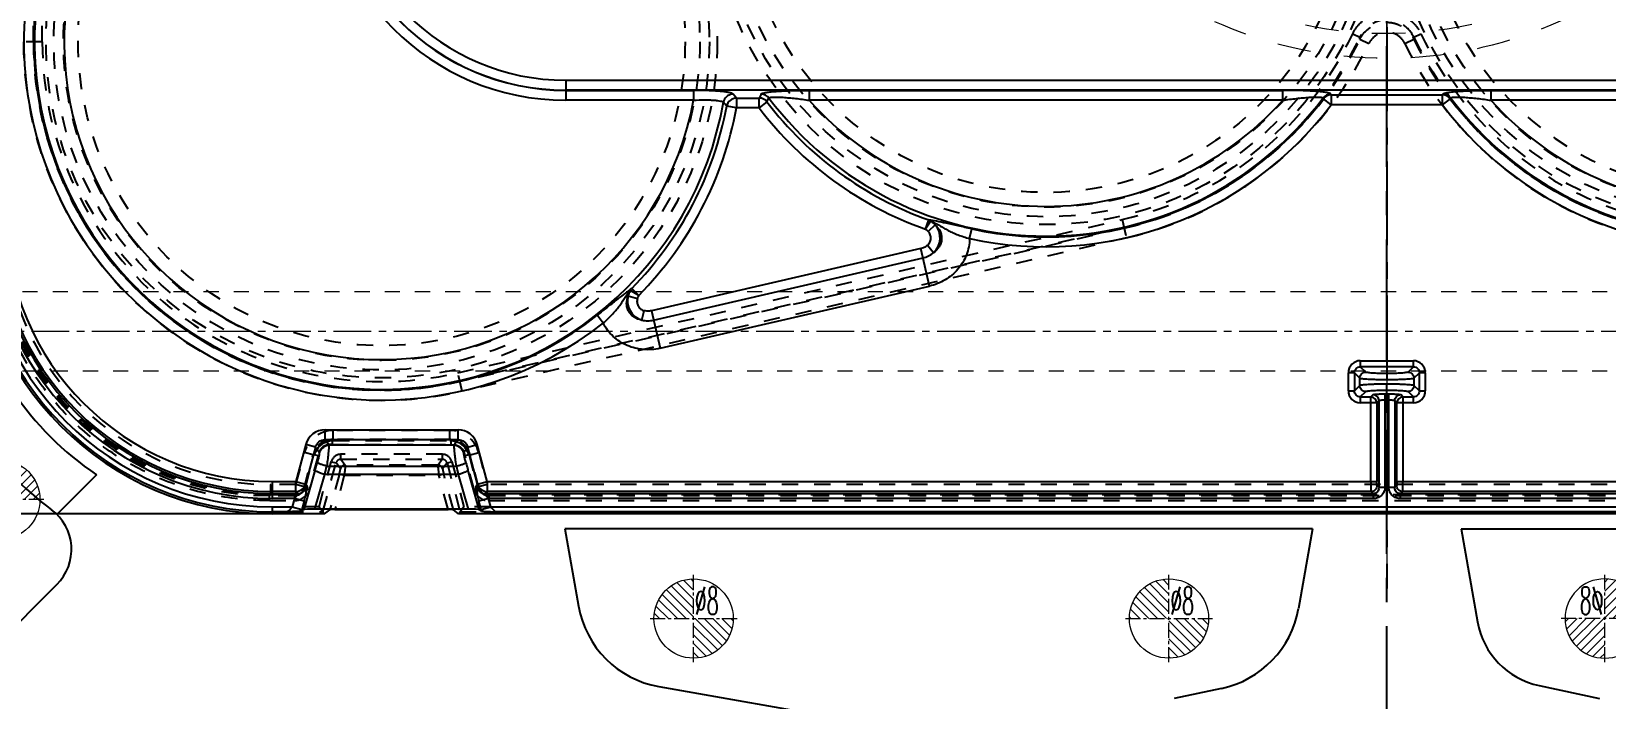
# Model space of a CAD drawing. Header units: millimetres. Extents: x -685 to 1888, y -6001 to 855.
# Drawn here: x 69 to 227.9, y -1330.8 to -1263.5 of the extents above; entities that cross this region are included whole.
import ezdxf
from ezdxf.enums import TextEntityAlignment as Align

# ---------------------------------------------------------------- set-up
doc = ezdxf.new("R2010")
doc.units = ezdxf.units.MM
doc.header["$LTSCALE"] = 16.335
doc.header["$PDMODE"] = 3
doc.header["$PDSIZE"] = 0.3125
doc.linetypes.add('CENTER', pattern=[0.6, 0.375, -0.075, 0.075, -0.075])
doc.linetypes.add('HIDDEN', pattern=[0.2, 0.1, -0.1])
doc.layers.get('0').update_dxf_attribs({"linetype": 'CONTINUOUS'})
doc.layers.get('Defpoints').update_dxf_attribs({"linetype": 'CONTINUOUS'})
for name, color, linetype, lineweight in [('cool', 153, 'HIDDEN', 9), ('epin', 13, 'CONTINUOUS', 9), ('moldbase', 7, 'CONTINUOUS', 20), ('sp', 193, 'CONTINUOUS', 9)]:
    doc.layers.add(name, color=color, linetype=linetype, lineweight=lineweight)
doc.layers.add('DEFAULT_2', color=8, linetype='HIDDEN')
doc.styles.get("Standard").update_dxf_attribs({"font": 'txt', "width": 0.8})
doc.styles.add('TXT', font='txt.shx', dxfattribs={"bigfont": 'gbcbig.shx'})
doc.styles.add('TXT05', font='txt.shx', dxfattribs={"width": 0.5, "bigfont": 'gbcbig.shx'})
doc.dimstyles.get("Standard").update_dxf_attribs({"dimtxt": 0.15625, "dimasz": 0.1875, "dimexe": 0.125, "dimexo": 0.0625, "dimtad": 0, "dimtih": 1, "dimtoh": 1, "dimdsep": 46, "dimtxsty": 'Standard', "dimcen": 0.09, "dimadec": 0, "dimazin": 0, "dimtp": 0.01, "dimtm": 0.01, "dimtfac": 1, "dimtofl": 0, "dimtmove": 0, "dimatfit": 3, "dimfxl": 0, "dimtolj": 1, "dimarcsym": 0})

# ---------------------------------------------------------------- blocks, each defined once
blk = doc.blocks.new('*D142')
at = {"color": 4, "lineweight": -2}
for p, q in [((98.28, -1135.27), (40.35, -1135.27)), ((40.35, -1140.27), (40.35, -1196.23)), ((40.35, -1307.15), (40.35, -1214.9)), ((98.28, -1312.15), (40.35, -1312.15))]:
    blk.add_line(p, q, dxfattribs=at)
at = {"color": 4}
for points in [[(39.51, -1140.27), (41.18, -1140.27), (40.35, -1135.27)], [(39.51, -1307.15), (41.18, -1307.15), (40.35, -1312.15)]]:
    blk.add_solid(points, dxfattribs=at)
at = {"layer": 'Defpoints', "color": 0}
for p in [(98.28, -1135.27), (40.35, -1312.15), (98.28, -1312.15)]:
    blk.add_point(p, dxfattribs=at)
at = {"color": 6, "insert": (40.35, -1205.57), "char_height": 5, "attachment_point": 5, "rotation": 90}
blk.add_mtext('\\A1;176.88', dxfattribs=at)
blk = doc.blocks.new('sp_80_th', base_point=(180.03, -1065.14))
at = {"layer": 'sp', "color": 1, "linetype": 'CENTER', "ltscale": 2.643404}
for p, q in [((180.03, -1111.89), (180.03, -1018.39)), ((133.28, -1065.14), (226.78, -1065.14))]:
    blk.add_line(p, q, dxfattribs=at)
at = {"layer": 'sp', "linetype": 'HIDDEN', "ltscale": 2.073258}
for radius in [42.5, 40]:
    blk.add_circle((180.03, -1065.14), radius, dxfattribs=at)
at = {"layer": 'sp', "color": 6, "style": 'TXT'}
blk.add_text('SP%%c80', height=10, dxfattribs=at).set_placement((180.03, -1081.14), align=Align.MIDDLE)
blk = doc.blocks.new('124')
at = {"layer": 'cool', "ltscale": 0.932966}
for p, q in [((10.14, -1344.71), (401.48, -1344.71)), ((10.14, -1352.71), (401.48, -1352.71))]:
    blk.add_line(p, q, dxfattribs=at)
at = {"layer": 'cool', "color": 1, "linetype": 'CENTER', "ltscale": 0.621977}
blk.add_line((-4.19, -1348.71), (415.81, -1348.71), dxfattribs=at)
blk = doc.blocks.new('epin_ejp_8')
at = {"layer": 'epin'}
h = blk.add_hatch(dxfattribs=at)
h.set_pattern_fill('_ANSI31', color=123, scale=0.2, angle=90, style=0)
h.set_pattern_definition([(135, (-263.1036, 1313.3417), (-0.4490128, -0.4490128), [])])
h.paths.add_polyline_path([(0, 4, 0.414214), (-4, 0), (0, 0)])
h.paths.add_polyline_path([(4, 0), (0, 0), (0, -4, 0.414214)])
at = {"layer": 'epin', "color": 1, "linetype": 'CENTER', "ltscale": 0.248791}
for p, q in [((0, -4.4), (0, 4.4)), ((-4.4, 0), (4.4, 0))]:
    blk.add_line(p, q, dxfattribs=at)
at = {"layer": 'epin'}
blk.add_circle((0, 0), 4, dxfattribs=at)
at = {"layer": 'epin', "color": 6, "style": 'TXT05', "width": 0.5}
blk.add_text('%%c8', height=2.8, dxfattribs=at).set_placement((1.33, 1.8), align=Align.MIDDLE)
blk = doc.blocks.new('02')
at = {"layer": 'epin', "color": 4, "rotation": 90}
blk.add_blockref('epin_ejp_8', (65.81, -1310.71), dxfattribs=at)
at = {"layer": 'epin'}
for p in [(135.81, -1322.71), (183.81, -1322.71)]:
    blk.add_blockref('epin_ejp_8', p, dxfattribs=at)
at = {"layer": 'epin', "xscale": -1}
blk.add_blockref('epin_ejp_8', (227.81, -1322.71), dxfattribs=at)

msp = doc.modelspace()

# ---------------------------------------------------------------- linework, layer by layer
at = {"color": 1, "linetype": 'CENTER', "ltscale": 1.990328}
msp.add_line((205.812, -1413.709), (205.812, -1063.709), dxfattribs=at)
at = {"color": 1, "linetype": 'CENTER', "ltscale": 1.38079}
msp.add_line((205.812, -1127.731), (205.812, -1319.686), dxfattribs=at)
at = {"color": 7, "linetype": 'Continuous'}
for p, q in [((122.899, -1268.405), (122.899, -1270.426)), ((122.899, -1268.405), (288.724, -1268.405)), ((288.724, -1269.405), (122.899, -1269.405)), ((122.899, -1269.427), (135.81, -1269.427)), ((135.81, -1269.427), (135.81, -1270.426)), ((140.137, -1270.203), (139.804, -1269.805)), ((142.624, -1269.805), (142.427, -1270.203)), ((147.483, -1269.427), (147.483, -1270.426)), ((147.483, -1269.427), (195.297, -1269.427)), ((195.297, -1270.426), (195.297, -1269.427)), ((200.197, -1269.886), (200.156, -1269.805)), ((200.197, -1269.886), (211.426, -1269.886)), ((200.197, -1269.886), (200.197, -1270.886)), ((211.467, -1269.805), (211.426, -1269.886)), ((211.426, -1270.886), (211.426, -1269.886)), ((216.326, -1269.427), (264.14, -1269.427)), ((216.326, -1269.427), (216.326, -1270.426)), ((135.81, -1270.426), (122.899, -1270.426)), ((140.137, -1271.203), (139.154, -1271.02)), ((140.137, -1270.203), (140.137, -1271.203)), ((140.137, -1270.203), (142.427, -1270.203)), ((142.427, -1271.203), (140.137, -1271.203)), ((142.427, -1271.203), (142.427, -1270.203)), ((143.221, -1270.596), (142.427, -1271.203)), ((143.221, -1270.596), (143.422, -1270.203)), ((195.297, -1270.426), (147.483, -1270.426)), ((199.4, -1270.283), (199.359, -1270.203)), ((200.197, -1270.886), (199.4, -1270.283)), ((211.426, -1270.886), (200.197, -1270.886)), ((211.426, -1270.886), (212.223, -1270.283)), ((212.264, -1270.203), (212.223, -1270.283)), ((264.14, -1270.426), (216.326, -1270.426)), ((159.228, -1283.439), (159.562, -1282.496)), ((159.761, -1282.624), (159.228, -1283.439)), ((160.207, -1282.998), (159.495, -1283.661)), ((163.678, -1284.378), (163.891, -1283.402)), ((158.76, -1285.385), (131.552, -1291.656)), ((159.634, -1289.178), (158.76, -1285.385)), ((160.042, -1285.808), (159.412, -1285.066)), ((131.771, -1292.604), (158.978, -1286.333)), ((129.206, -1290.144), (130.137, -1290.428)), ((130.279, -1290.111), (129.443, -1289.612)), ((129.566, -1289.41), (130.279, -1290.111)), ((132.426, -1295.449), (159.634, -1289.178)), ((126.689, -1292.903), (126.07, -1292.119)), ((130.584, -1292.598), (130.826, -1291.655)), ((131.552, -1291.656), (132.426, -1295.449)), ((203.132, -1296.708), (208.491, -1296.708)), ((203.132, -1296.708), (203.132, -1297.31)), ((208.491, -1297.31), (208.491, -1296.708)), ((202.53, -1297.911), (201.929, -1297.911)), ((201.929, -1299.753), (201.929, -1297.912)), ((202.53, -1297.911), (203.075, -1298.456)), ((202.53, -1297.911), (202.53, -1299.754)), ((203.075, -1299.209), (203.075, -1298.456)), ((208.491, -1297.31), (203.132, -1297.31)), ((203.676, -1297.855), (203.132, -1297.31)), ((208.491, -1297.31), (207.947, -1297.855)), ((208.548, -1298.456), (209.093, -1297.911)), ((208.548, -1298.456), (208.548, -1299.209)), ((209.695, -1297.911), (209.093, -1297.911)), ((209.093, -1299.754), (209.093, -1297.911)), ((209.695, -1297.911), (209.695, -1299.753)), ((201.929, -1299.754), (202.53, -1299.754)), ((203.075, -1299.209), (202.53, -1299.754)), ((203.132, -1300.355), (203.676, -1299.81)), ((205.62, -1300.049), (206.003, -1300.049)), ((205.62, -1300.049), (205.62, -1309.498)), ((206.003, -1309.498), (206.003, -1300.049)), ((207.947, -1299.81), (208.491, -1300.355)), ((209.093, -1299.754), (208.548, -1299.209)), ((209.093, -1299.754), (209.695, -1299.754)), ((203.132, -1300.355), (204.19, -1300.355)), ((203.132, -1300.355), (203.132, -1300.957)), ((204.791, -1300.957), (203.132, -1300.957)), ((204.417, -1300.128), (204.19, -1300.355)), ((204.19, -1308.896), (204.19, -1300.355)), ((204.791, -1300.957), (205.019, -1300.729)), ((204.791, -1300.957), (204.791, -1308.896)), ((205.019, -1309.498), (205.019, -1300.729)), ((206.003, -1300.651), (205.62, -1300.651)), ((206.605, -1300.729), (206.832, -1300.957)), ((206.605, -1300.729), (206.605, -1309.498)), ((208.491, -1300.957), (206.832, -1300.957)), ((206.832, -1308.896), (206.832, -1300.957)), ((207.433, -1300.355), (207.206, -1300.128)), ((207.433, -1300.355), (208.491, -1300.355)), ((207.433, -1300.355), (207.433, -1308.896)), ((208.491, -1300.957), (208.491, -1300.355)), ((98.593, -1304.677), (98.593, -1303.674)), ((98.987, -1305.19), (98.593, -1304.677)), ((112.03, -1304.677), (98.593, -1304.677)), ((98.594, -1303.674), (112.03, -1303.674)), ((112.03, -1304.677), (111.636, -1305.19)), ((112.03, -1304.677), (112.03, -1303.674)), ((96.657, -1305.16), (95.656, -1308.896)), ((97.625, -1305.42), (96.624, -1309.155)), ((97.625, -1305.42), (96.657, -1305.16)), ((97.625, -1305.42), (98.019, -1305.933)), ((98.987, -1305.19), (111.636, -1305.19)), ((112.604, -1305.933), (112.998, -1305.42)), ((112.998, -1305.42), (113.966, -1305.16)), ((113.999, -1309.155), (112.998, -1305.42)), ((114.967, -1308.896), (113.966, -1305.16)), ((97.608, -1307.689), (96.455, -1311.724)), ((98.768, -1307.334), (111.856, -1307.334)), ((114.168, -1311.724), (113.015, -1307.689)), ((93.252, -1308.896), (93.252, -1310.607)), ((93.252, -1308.896), (95.656, -1308.896)), ((95.656, -1308.896), (96.624, -1309.155)), ((95.656, -1309.898), (95.656, -1308.896)), ((96.783, -1309.363), (96.624, -1309.155)), ((97.582, -1311.669), (98.576, -1308.189)), ((112.047, -1308.189), (98.576, -1308.189)), ((112.047, -1308.189), (113.041, -1311.669)), ((113.999, -1309.155), (113.84, -1309.363)), ((113.999, -1309.155), (114.967, -1308.896)), ((114.967, -1308.896), (114.967, -1309.898)), ((114.967, -1308.896), (204.791, -1308.896)), ((205.019, -1309.498), (204.817, -1309.297)), ((205.62, -1309.498), (205.019, -1309.498)), ((206.605, -1309.498), (206.003, -1309.498)), ((206.806, -1309.297), (206.605, -1309.498)), ((206.832, -1308.896), (296.656, -1308.896)), ((95.656, -1309.898), (93.252, -1309.898)), ((93.252, -1310.106), (95.815, -1310.106)), ((95.514, -1310.607), (93.252, -1310.607)), ((95.514, -1310.607), (95.29, -1311.443)), ((96.482, -1310.867), (95.514, -1310.607)), ((95.656, -1309.898), (95.815, -1310.106)), ((96.482, -1310.867), (96.258, -1311.702)), ((115.109, -1310.607), (114.141, -1310.867)), ((114.365, -1311.702), (114.141, -1310.867)), ((114.808, -1310.106), (114.967, -1309.898)), ((114.808, -1310.106), (204.424, -1310.106)), ((204.216, -1309.898), (114.967, -1309.898)), ((115.333, -1311.443), (115.109, -1310.607)), ((204.424, -1310.607), (115.109, -1310.607)), ((204.216, -1309.898), (204.424, -1310.106)), ((204.424, -1310.106), (204.424, -1310.607)), ((207.2, -1310.106), (207.407, -1309.898)), ((207.2, -1310.106), (296.815, -1310.106)), ((207.2, -1310.607), (207.2, -1310.106)), ((296.514, -1310.607), (207.2, -1310.607)), ((296.656, -1309.898), (207.407, -1309.898)), ((93.252, -1311.443), (93.252, -1312.149)), ((93.252, -1311.443), (95.29, -1311.443)), ((94.783, -1311.944), (93.252, -1311.944)), ((98.548, -1312.149), (93.252, -1312.149)), ((95.29, -1311.443), (96.258, -1311.702)), ((96.212, -1311.871), (96.455, -1311.724)), ((113.041, -1311.669), (97.582, -1311.669)), ((98.548, -1312.149), (99.072, -1311.747)), ((99.598, -1311.722), (111.025, -1311.722)), ((112.075, -1312.149), (111.551, -1311.747)), ((299.548, -1312.149), (112.075, -1312.149)), ((114.411, -1311.871), (114.168, -1311.724)), ((114.365, -1311.702), (115.333, -1311.443)), ((115.333, -1311.443), (296.29, -1311.443)), ((295.783, -1311.944), (115.84, -1311.944))]:
    msp.add_line(p, q, dxfattribs=at)
for p, q in [((75.52, -1308.215), (71.529, -1312.207)), ((71.529, -1319.278), (60.842, -1329.965))]:
    msp.add_line(p, q)
at = {"color": 2}
for p, q in [((198.312, -1313.649), (122.812, -1313.649)), ((122.812, -1313.649), (124.189, -1321.461)), ((198.312, -1313.649), (196.889, -1321.716)), ((213.312, -1313.649), (288.812, -1313.649)), ((213.312, -1313.649), (214.968, -1323.044)), ((132.301, -1329.572), (151.386, -1332.938)), ((189.12, -1329.761), (184.334, -1330.778)), ((221.183, -1329.48), (227.289, -1330.778))]:
    msp.add_line(p, q, dxfattribs=at)
at = {"color": 7, "linetype": 'Continuous'}
for centre, radius, start, end in [((104.307, -1264.546), 35.046, 111.69164, 350.0013), ((104.307, -1264.546), 32.047, 111.69166, 349.42748), ((122.899, -1245.819), 24.608, 180, 270), ((122.899, -1245.819), 23.608, 180, 270), ((122.899, -1245.819), 23.586, 180, 270), ((122.899, -1245.819), 22.587, 180, 270), ((104.307, -1264.546), 36.126, 154.69398, 308.28509), ((104.307, -1264.546), 35.127, 154.69536, 308.28297), ((142.619, -1270.816), 1.011, 37.3828, 89.67878), ((200.162, -1270.816), 1.011, 90.32073, 142.61137), ((200.202, -1270.897), 1.011, 90.32337, 142.55685), ((211.421, -1270.897), 1.011, 37.44281, 89.67606), ((211.461, -1270.816), 1.011, 37.38905, 89.67983), ((104.307, -1264.546), 35.444, 315.45292, 349.47577), ((104.307, -1264.546), 36.443, 315.45291, 349.47577), ((-50.209, -1433.302), 249.387, 40.59623, 40.71404), ((140.147, -1271.216), 1.012, 90.60267, 168.88528), ((171.39, -1249.085), 36.443, 217.36701, 250.50505), ((142.421, -1271.214), 1.011, 37.68212, 88.78667), ((171.39, -1249.085), 35.444, 217.36701, 250.50505), ((171.39, -1249.085), 35.046, 217.05474, 322.94526), ((171.39, -1249.085), 32.047, 221.75488, 318.24512), ((171.39, -1249.085), 36.126, 257.67295, 322.88116), ((171.39, -1249.085), 35.127, 257.67434, 322.88116), ((240.233, -1249.085), 36.126, 217.11884, 282.32715), ((240.233, -1249.085), 35.127, 217.11884, 282.32501), ((240.233, -1249.085), 35.046, 217.05474, 322.94526), ((240.233, -1249.085), 32.047, 221.75488, 318.24512), ((93.252, -1281.999), 30.15, 180, 270), ((93.252, -1281.999), 29.946, 180, 270), ((93.252, -1281.999), 29.444, 180, 270), ((93.252, -1281.999), 28.609, 180, 270), ((93.252, -1281.999), 28.107, 180, 270), ((93.252, -1281.999), 27.9, 180, 270), ((93.252, -1281.999), 26.897, 180, 270), ((158.695, -1284.319), 2.008, 312.13755, 41.15338), ((131.143, -1290.67), 2.008, 164.80616, 253.82013), ((203.131, -1297.91), 1.202, 89.94161, 180.06206), ((208.492, -1297.91), 1.202, 359.94115, 90.06216), ((93.252, -1281.999), 31.65, 214.07211, 235.92789), ((203.131, -1299.755), 1.202, 179.9411, 270.06219), ((208.492, -1299.755), 1.202, 269.94162, 0.06204), ((204.186, -1300.96), 0.605, 0.33572, 89.66428), ((207.437, -1300.96), 0.605, 90.33572, 179.66428), ((93.252, -1281.999), 37.15, 216.81622, 233.18378), ((98.593, -1305.678), 2.004, 89.982, 165.01819), ((112.03, -1305.678), 2.004, 14.98202, 90.01761), ((39.758, -1291.163), 60.164, 344.05728, 344.73395), ((10.419, -1288.043), 90.43, 347.12759, 347.68296), ((199.056, -1288.299), 89.254, 192.31338, 192.87607), ((170.186, -1291.353), 59.459, 195.26203, 195.94672), ((95.652, -1308.891), 1.008, 270.22947, 344.77053), ((95.811, -1309.098), 1.008, 270.24136, 344.75861), ((114.812, -1309.098), 1.008, 195.24142, 269.75857), ((114.971, -1308.891), 1.008, 195.22948, 269.77052), ((74.004, -1305.739), 23.039, 344.56515, 345.00039), ((136.658, -1305.729), 23.079, 195.00003, 195.43451)]:
    msp.add_arc(centre, radius, start, end, dxfattribs=at)
msp.add_arc((67.993, -1315.742), 5, 315, 53.18378)
at = {"color": 2}
for centre, radius, start, end in [((134.037, -1319.724), 10, 190, 260), ((187.041, -1319.979), 10, 282, 350), ((222.847, -1321.655), 8, 190, 258)]:
    msp.add_arc(centre, radius, start, end, dxfattribs=at)
at = {"color": 7, "linetype": 'Continuous'}
for centre, major_axis, ratio, start_param, end_param in [((97.497, -1311.724), (1.046, 0.004), 0.0523469, 1.4897992, 3.0546433), ((99.591, -1311.748), (0.52, 0), 0.0506126, 1.5571982, 3.0756346), ((111.032, -1311.748), (0.52, 0), 0.0506126, 0.065958, 1.5843945), ((113.126, -1311.724), (1.046, -0.004), 0.0523469, 0.0869494, 1.6517935)]:
    msp.add_ellipse(centre, major_axis=major_axis, ratio=ratio, start_param=start_param, end_param=end_param, dxfattribs=at)
for points, knots in [([(139.804, -1269.805), (139.791, -1269.789), (139.747, -1269.76), (139.615, -1269.704), (139.366, -1269.645), (138.98, -1269.583), (138.485, -1269.529), (137.899, -1269.484), (136.997, -1269.439), (136.292, -1269.427), (135.81, -1269.427)], [0, 0, 0, 0, 0.015479, 0.0381664, 0.1064468, 0.2044266, 0.3291943, 0.4764297, 0.6411052, 1, 1, 1, 1]), ([(139.804, -1269.805), (139.691, -1269.806), (139.458, -1269.853), (139.051, -1270.079), (138.861, -1270.409), (138.82, -1270.631)], [0, 0, 0, 0, 0.2478091, 0.5070933, 1, 1, 1, 1]), ([(142.624, -1269.805), (142.634, -1269.786), (142.687, -1269.751), (142.79, -1269.713), (142.944, -1269.674), (143.144, -1269.637), (143.386, -1269.602), (143.776, -1269.558), (144.332, -1269.513), (145.057, -1269.473), (145.839, -1269.446), (146.654, -1269.43), (147.205, -1269.427), (147.483, -1269.427)], [0, 0, 0, 0, 0.013354, 0.0359982, 0.0684416, 0.1102081, 0.1603645, 0.2179128, 0.3508858, 0.5011845, 0.6624426, 0.8298901, 1, 1, 1, 1]), ([(200.156, -1269.805), (200.147, -1269.786), (200.094, -1269.751), (199.991, -1269.713), (199.836, -1269.674), (199.637, -1269.637), (199.395, -1269.602), (199.004, -1269.558), (198.449, -1269.513), (197.724, -1269.473), (196.942, -1269.446), (196.127, -1269.43), (195.575, -1269.427), (195.297, -1269.427)], [0, 0, 0, 0, 0.0133561, 0.0360071, 0.0684443, 0.110205, 0.1603739, 0.2179149, 0.3508897, 0.5011793, 0.6624465, 0.8298885, 1, 1, 1, 1]), ([(211.467, -1269.805), (211.476, -1269.786), (211.529, -1269.751), (211.632, -1269.713), (211.787, -1269.674), (211.986, -1269.637), (212.228, -1269.602), (212.619, -1269.558), (213.174, -1269.513), (213.899, -1269.473), (214.681, -1269.446), (215.496, -1269.43), (216.048, -1269.427), (216.326, -1269.427)], [0, 0, 0, 0, 0.0133531, 0.0360011, 0.0684432, 0.1102073, 0.160369, 0.217914, 0.3508879, 0.5011828, 0.6624449, 0.8298895, 1, 1, 1, 1]), ([(135.81, -1270.427), (136.174, -1270.405), (136.707, -1270.387), (137.389, -1270.394), (137.83, -1270.414), (138.202, -1270.447), (138.492, -1270.493), (138.679, -1270.542), (138.779, -1270.59), (138.811, -1270.617), (138.82, -1270.631)], [0, 0, 0, 0, 0.3597108, 0.5243087, 0.6709518, 0.7943921, 0.8915034, 0.9600456, 0.9833736, 1, 1, 1, 1]), ([(143.422, -1270.203), (143.428, -1270.187), (143.471, -1270.159), (143.556, -1270.137), (143.684, -1270.119), (143.927, -1270.103), (144.311, -1270.105), (144.843, -1270.131), (145.45, -1270.179), (146.104, -1270.246), (146.787, -1270.329), (147.25, -1270.393), (147.483, -1270.427)], [0, 0, 0, 0, 0.0123641, 0.0338898, 0.065264, 0.106079, 0.2128565, 0.3457685, 0.4961421, 0.6581711, 0.8271519, 1, 1, 1, 1]), ([(195.297, -1270.427), (195.531, -1270.393), (195.993, -1270.329), (196.677, -1270.247), (197.331, -1270.179), (197.937, -1270.131), (198.469, -1270.105), (198.853, -1270.103), (199.097, -1270.119), (199.225, -1270.137), (199.309, -1270.159), (199.353, -1270.187), (199.359, -1270.203)], [0, 0, 0, 0, 0.1727575, 0.3417088, 0.5037561, 0.6541662, 0.7871055, 0.8939015, 0.9347244, 0.9661051, 0.9876351, 1, 1, 1, 1]), ([(212.264, -1270.203), (212.27, -1270.187), (212.314, -1270.159), (212.398, -1270.137), (212.526, -1270.119), (212.77, -1270.103), (213.154, -1270.105), (213.686, -1270.131), (214.292, -1270.179), (214.946, -1270.246), (215.63, -1270.329), (216.092, -1270.393), (216.326, -1270.427)], [0, 0, 0, 0, 0.0123639, 0.0338909, 0.0652676, 0.1060859, 0.2128713, 0.3457937, 0.4961804, 0.6582181, 0.8271929, 1, 1, 1, 1]), ([(159.562, -1282.496), (159.579, -1282.504), (159.651, -1282.538), (159.716, -1282.584), (159.761, -1282.624)], [0, 0, 0, 0, 0.239195, 1, 1, 1, 1]), ([(163.892, -1283.402), (163.433, -1283.302), (162.57, -1283.111), (161.385, -1282.851), (160.401, -1282.649), (159.819, -1282.543), (159.562, -1282.496)], [0, 0, 0, 0, 0.318576, 0.5990601, 0.8226902, 1, 1, 1, 1]), ([(159.228, -1283.439), (159.253, -1283.455), (159.348, -1283.521), (159.436, -1283.598), (159.495, -1283.662)], [0, 0, 0, 0, 0.2537917, 1, 1, 1, 1]), ([(159.412, -1285.066), (159.512, -1284.982), (159.68, -1284.772), (159.788, -1284.384), (159.727, -1283.985), (159.584, -1283.757), (159.495, -1283.662)], [0, 0, 0, 0, 0.2500368, 0.5000291, 0.7499978, 1, 1, 1, 1]), ([(159.761, -1282.624), (159.914, -1282.69), (160.216, -1282.827), (160.651, -1283.069), (161.078, -1283.326), (161.525, -1283.576), (162.007, -1283.806), (162.531, -1284.013), (163.092, -1284.205), (163.48, -1284.322), (163.678, -1284.378)], [0, 0, 0, 0, 0.116041, 0.2306925, 0.3465004, 0.4639829, 0.58704, 0.7180147, 0.856745, 1, 1, 1, 1]), ([(160.207, -1282.998), (160.173, -1282.962), (160.036, -1282.824), (159.882, -1282.704), (159.761, -1282.624)], [0, 0, 0, 0, 0.2529922, 1, 1, 1, 1]), ([(160.207, -1282.998), (160.406, -1283.177), (160.663, -1283.508), (160.841, -1284.027), (160.871, -1284.447), (160.792, -1284.861), (160.554, -1285.355), (160.26, -1285.654), (160.042, -1285.808)], [0, 0, 0, 0, 0.2457978, 0.3723309, 0.5001044, 0.6280048, 0.7543013, 1, 1, 1, 1]), ([(159.412, -1285.066), (159.367, -1285.105), (159.171, -1285.25), (158.939, -1285.344), (158.76, -1285.385)], [0, 0, 0, 0, 0.2442835, 1, 1, 1, 1]), ([(163.678, -1284.378), (163.672, -1284.939), (163.457, -1286.07), (162.566, -1287.538), (161.246, -1288.631), (160.181, -1289.052), (159.634, -1289.178)], [0, 0, 0, 0, 0.2498854, 0.4998181, 0.749839, 1, 1, 1, 1]), ([(158.978, -1286.333), (159.17, -1286.289), (159.55, -1286.157), (159.889, -1285.938), (160.042, -1285.808)], [0, 0, 0, 0, 0.4948751, 1, 1, 1, 1]), ([(129.566, -1289.41), (129.355, -1289.564), (128.878, -1289.914), (128.081, -1290.527), (127.13, -1291.28), (126.438, -1291.828), (126.069, -1292.12)], [0, 0, 0, 0, 0.1773265, 0.400977, 0.6814909, 1, 1, 1, 1]), ([(126.689, -1292.903), (126.848, -1292.772), (127.142, -1292.494), (127.557, -1292.07), (127.942, -1291.658), (128.274, -1291.24), (128.565, -1290.819), (128.928, -1290.261), (129.226, -1289.862), (129.443, -1289.612)], [0, 0, 0, 0, 0.1432012, 0.2820704, 0.413065, 0.536016, 0.6539471, 0.7692837, 1, 1, 1, 1]), ([(130.584, -1292.598), (130.32, -1292.554), (129.925, -1292.414), (129.495, -1292.073), (129.242, -1291.736), (129.086, -1291.345), (129.019, -1290.801), (129.105, -1290.391), (129.206, -1290.144)], [0, 0, 0, 0, 0.2459115, 0.372434, 0.5001995, 0.6281093, 0.7544147, 1, 1, 1, 1]), ([(129.443, -1289.612), (129.419, -1289.653), (129.324, -1289.823), (129.249, -1290.004), (129.206, -1290.144)], [0, 0, 0, 0, 0.2477214, 1, 1, 1, 1]), ([(129.443, -1289.612), (129.451, -1289.593), (129.484, -1289.521), (129.528, -1289.454), (129.566, -1289.41)], [0, 0, 0, 0, 0.2616837, 1, 1, 1, 1]), ([(130.137, -1290.428), (130.098, -1290.553), (130.07, -1290.821), (130.189, -1291.206), (130.456, -1291.508), (130.699, -1291.623), (130.826, -1291.655)], [0, 0, 0, 0, 0.250037, 0.5000296, 0.7499978, 1, 1, 1, 1]), ([(130.137, -1290.428), (130.145, -1290.401), (130.182, -1290.291), (130.234, -1290.186), (130.279, -1290.111)], [0, 0, 0, 0, 0.2462383, 1, 1, 1, 1]), ([(131.552, -1291.656), (131.491, -1291.67), (131.251, -1291.712), (131.001, -1291.7), (130.826, -1291.655)], [0, 0, 0, 0, 0.2562298, 1, 1, 1, 1]), ([(132.426, -1295.449), (131.879, -1295.575), (130.738, -1295.663), (129.073, -1295.258), (127.629, -1294.328), (126.94, -1293.406), (126.689, -1292.903)], [0, 0, 0, 0, 0.2501446, 0.500177, 0.7501331, 1, 1, 1, 1]), ([(130.584, -1292.598), (130.779, -1292.648), (131.179, -1292.696), (131.578, -1292.649), (131.771, -1292.604)], [0, 0, 0, 0, 0.505079, 1, 1, 1, 1]), ([(202.53, -1297.911), (202.529, -1297.758), (202.656, -1297.436), (202.978, -1297.309), (203.132, -1297.31)], [0, 0, 0, 0, 0.4998353, 1, 1, 1, 1]), ([(203.075, -1298.456), (203.075, -1298.38), (203.11, -1298.224), (203.239, -1298.019), (203.445, -1297.889), (203.601, -1297.855), (203.676, -1297.855)], [0, 0, 0, 0, 0.2423339, 0.4999938, 0.7576572, 1, 1, 1, 1]), ([(203.075, -1298.456), (203.084, -1298.463), (203.112, -1298.473), (203.166, -1298.486), (203.243, -1298.499), (203.389, -1298.517), (203.624, -1298.537), (203.962, -1298.557), (204.364, -1298.574), (204.988, -1298.591), (205.812, -1298.598), (206.635, -1298.591), (207.259, -1298.574), (207.661, -1298.557), (207.999, -1298.537), (208.234, -1298.517), (208.38, -1298.499), (208.457, -1298.486), (208.511, -1298.473), (208.54, -1298.463), (208.548, -1298.456)], [0, 0, 0, 0, 0.0060075, 0.0161058, 0.0303344, 0.0486332, 0.0968272, 0.1590722, 0.2332561, 0.3167928, 0.5, 0.6832072, 0.766744, 0.8409279, 0.9031725, 0.9513663, 0.9696661, 0.9838957, 0.9939942, 1, 1, 1, 1]), ([(207.947, -1297.855), (207.94, -1297.861), (207.918, -1297.871), (207.851, -1297.892), (207.721, -1297.913), (207.518, -1297.936), (207.255, -1297.956), (206.941, -1297.972), (206.454, -1297.989), (205.812, -1297.997), (205.169, -1297.989), (204.682, -1297.972), (204.368, -1297.956), (204.105, -1297.936), (203.902, -1297.913), (203.772, -1297.892), (203.705, -1297.871), (203.683, -1297.861), (203.676, -1297.855)], [0, 0, 0, 0, 0.0063247, 0.0166179, 0.0493136, 0.0975105, 0.1596271, 0.2337104, 0.3171148, 0.500001, 0.6828861, 0.7662943, 0.84038, 0.9024921, 0.9506826, 0.9833763, 0.9936712, 1, 1, 1, 1]), ([(207.947, -1297.855), (208.022, -1297.855), (208.178, -1297.889), (208.384, -1298.019), (208.513, -1298.224), (208.548, -1298.38), (208.548, -1298.456)], [0, 0, 0, 0, 0.2423426, 0.500006, 0.757666, 1, 1, 1, 1]), ([(208.491, -1297.31), (208.645, -1297.309), (208.967, -1297.436), (209.094, -1297.757), (209.093, -1297.911)], [0, 0, 0, 0, 0.4998384, 1, 1, 1, 1]), ([(203.132, -1300.355), (202.978, -1300.356), (202.656, -1300.229), (202.529, -1299.907), (202.53, -1299.754)], [0, 0, 0, 0, 0.4998384, 1, 1, 1, 1]), ([(208.548, -1299.209), (208.54, -1299.202), (208.511, -1299.192), (208.457, -1299.179), (208.38, -1299.166), (208.234, -1299.148), (207.999, -1299.128), (207.661, -1299.108), (207.259, -1299.091), (206.635, -1299.074), (205.812, -1299.066), (204.988, -1299.074), (204.364, -1299.091), (203.962, -1299.108), (203.624, -1299.128), (203.389, -1299.148), (203.243, -1299.166), (203.166, -1299.179), (203.112, -1299.192), (203.084, -1299.202), (203.075, -1299.209)], [0, 0, 0, 0, 0.0060057, 0.0161043, 0.0303339, 0.0486337, 0.0968276, 0.1590722, 0.2332562, 0.316793, 0.5000002, 0.6832074, 0.7667441, 0.8409279, 0.903173, 0.9513668, 0.9696656, 0.983894, 0.9939924, 1, 1, 1, 1]), ([(203.676, -1299.81), (203.601, -1299.81), (203.445, -1299.775), (203.239, -1299.646), (203.11, -1299.44), (203.075, -1299.284), (203.075, -1299.209)], [0, 0, 0, 0, 0.2423432, 0.5000065, 0.7576662, 1, 1, 1, 1]), ([(203.676, -1299.81), (203.683, -1299.804), (203.705, -1299.793), (203.772, -1299.773), (203.902, -1299.752), (204.105, -1299.729), (204.368, -1299.709), (204.682, -1299.693), (205.169, -1299.676), (205.812, -1299.668), (206.454, -1299.676), (206.941, -1299.693), (207.255, -1299.709), (207.518, -1299.729), (207.721, -1299.752), (207.851, -1299.773), (207.918, -1299.793), (207.94, -1299.804), (207.947, -1299.81)], [0, 0, 0, 0, 0.0063285, 0.016622, 0.0493139, 0.0975099, 0.1596279, 0.2337116, 0.3171157, 0.500002, 0.6828872, 0.7662945, 0.840379, 0.9024911, 0.9506836, 0.9833807, 0.993675, 1, 1, 1, 1]), ([(204.417, -1300.128), (204.426, -1300.119), (204.468, -1300.109), (204.543, -1300.094), (204.659, -1300.082), (204.807, -1300.071), (204.984, -1300.062), (205.258, -1300.052), (205.473, -1300.049), (205.62, -1300.049)], [0, 0, 0, 0, 0.0329596, 0.0981807, 0.1947215, 0.3191562, 0.4673239, 0.6341941, 1, 1, 1, 1]), ([(206.003, -1300.049), (206.15, -1300.049), (206.365, -1300.052), (206.639, -1300.062), (206.817, -1300.071), (206.964, -1300.082), (207.08, -1300.094), (207.155, -1300.109), (207.197, -1300.119), (207.206, -1300.128)], [0, 0, 0, 0, 0.3657939, 0.5326626, 0.6808342, 0.8052727, 0.9018164, 0.9670391, 1, 1, 1, 1]), ([(208.548, -1299.209), (208.548, -1299.284), (208.513, -1299.44), (208.384, -1299.646), (208.178, -1299.775), (208.022, -1299.81), (207.947, -1299.81)], [0, 0, 0, 0, 0.2423341, 0.4999942, 0.7576576, 1, 1, 1, 1]), ([(209.093, -1299.754), (209.094, -1299.907), (208.967, -1300.229), (208.645, -1300.356), (208.491, -1300.355)], [0, 0, 0, 0, 0.4998353, 1, 1, 1, 1]), ([(205.019, -1300.729), (205.018, -1300.654), (204.984, -1300.498), (204.854, -1300.292), (204.649, -1300.163), (204.493, -1300.128), (204.417, -1300.128)], [0, 0, 0, 0, 0.2423373, 0.5000013, 0.7576645, 1, 1, 1, 1]), ([(205.019, -1300.729), (205.022, -1300.722), (205.043, -1300.71), (205.081, -1300.697), (205.139, -1300.684), (205.246, -1300.667), (205.409, -1300.655), (205.546, -1300.651), (205.62, -1300.651)], [0, 0, 0, 0, 0.0396341, 0.1077257, 0.204351, 0.3275114, 0.6391301, 1, 1, 1, 1]), ([(206.003, -1300.651), (206.077, -1300.651), (206.214, -1300.655), (206.377, -1300.667), (206.484, -1300.684), (206.542, -1300.697), (206.58, -1300.71), (206.601, -1300.722), (206.605, -1300.729)], [0, 0, 0, 0, 0.3608726, 0.6724927, 0.7956528, 0.8922772, 0.9603675, 1, 1, 1, 1]), ([(206.605, -1300.729), (206.605, -1300.654), (206.639, -1300.498), (206.769, -1300.292), (206.974, -1300.163), (207.13, -1300.128), (207.206, -1300.128)], [0, 0, 0, 0, 0.2423373, 0.5000014, 0.7576646, 1, 1, 1, 1]), ([(97.625, -1305.42), (97.68, -1305.212), (97.935, -1304.821), (98.378, -1304.676), (98.593, -1304.677)], [0, 0, 0, 0, 0.4999943, 1, 1, 1, 1]), ([(112.03, -1304.677), (112.245, -1304.676), (112.688, -1304.821), (112.943, -1305.212), (112.998, -1305.42)], [0, 0, 0, 0, 0.500005, 1, 1, 1, 1]), ([(98.019, -1305.933), (98.021, -1305.936), (98.024, -1305.948), (98.025, -1305.983), (98.017, -1306.051), (98.001, -1306.156), (97.974, -1306.291), (97.939, -1306.45), (97.882, -1306.691), (97.834, -1306.878), (97.799, -1307.005)], [0, 0, 0, 0, 0.0114724, 0.031389, 0.0971274, 0.1956595, 0.3226447, 0.4729254, 0.640405, 1, 1, 1, 1]), ([(98.987, -1305.19), (98.878, -1305.19), (98.656, -1305.231), (98.268, -1305.435), (98.074, -1305.729), (98.019, -1305.933)], [0, 0, 0, 0, 0.2523898, 0.5122704, 1, 1, 1, 1]), ([(98.987, -1305.19), (98.99, -1305.197), (98.992, -1305.22), (98.993, -1305.262), (98.991, -1305.324), (98.985, -1305.441), (98.97, -1305.628), (98.944, -1305.896), (98.909, -1306.213), (98.851, -1306.698), (98.804, -1307.076), (98.768, -1307.334)], [0, 0, 0, 0, 0.0110511, 0.030865, 0.0593697, 0.0963697, 0.1942364, 0.3206543, 0.4705147, 0.6380318, 1, 1, 1, 1]), ([(111.856, -1307.334), (111.819, -1307.076), (111.772, -1306.698), (111.714, -1306.213), (111.679, -1305.896), (111.654, -1305.628), (111.638, -1305.441), (111.632, -1305.324), (111.63, -1305.262), (111.631, -1305.22), (111.633, -1305.197), (111.636, -1305.19)], [0, 0, 0, 0, 0.3619638, 0.5294837, 0.6793472, 0.805767, 0.9036324, 0.940632, 0.9691358, 0.9889481, 1, 1, 1, 1]), ([(111.636, -1305.19), (111.745, -1305.19), (111.967, -1305.231), (112.355, -1305.435), (112.549, -1305.729), (112.604, -1305.933)], [0, 0, 0, 0, 0.2523898, 0.5122704, 1, 1, 1, 1]), ([(112.824, -1307.005), (112.789, -1306.878), (112.741, -1306.691), (112.684, -1306.45), (112.649, -1306.291), (112.622, -1306.156), (112.606, -1306.051), (112.598, -1305.983), (112.599, -1305.948), (112.602, -1305.936), (112.604, -1305.933)], [0, 0, 0, 0, 0.3595878, 0.5270732, 0.6773656, 0.8043571, 0.9028897, 0.9686197, 0.9885301, 1, 1, 1, 1]), ([(98.576, -1308.189), (98.452, -1308.155), (98.219, -1308.082), (97.919, -1307.955), (97.722, -1307.841), (97.63, -1307.751), (97.608, -1307.708), (97.608, -1307.689)], [0, 0, 0, 0, 0.3471622, 0.6532831, 0.8768697, 0.9502593, 1, 1, 1, 1]), ([(98.768, -1307.334), (98.652, -1307.302), (98.479, -1307.253), (98.257, -1307.185), (98.108, -1307.137), (97.985, -1307.093), (97.891, -1307.057), (97.834, -1307.029), (97.804, -1307.013), (97.799, -1307.005)], [0, 0, 0, 0, 0.3514257, 0.5237208, 0.6798196, 0.8096965, 0.9075475, 0.9700886, 1, 1, 1, 1]), ([(111.856, -1307.334), (111.972, -1307.302), (112.146, -1307.253), (112.368, -1307.184), (112.517, -1307.136), (112.64, -1307.092), (112.733, -1307.057), (112.79, -1307.029), (112.819, -1307.013), (112.824, -1307.005)], [0, 0, 0, 0, 0.3538734, 0.5265759, 0.6824828, 0.8116771, 0.9086575, 0.9704651, 1, 1, 1, 1]), ([(113.015, -1307.689), (113.015, -1307.706), (112.996, -1307.748), (112.904, -1307.839), (112.702, -1307.956), (112.399, -1308.084), (112.167, -1308.157), (112.047, -1308.189)], [0, 0, 0, 0, 0.0459041, 0.1163722, 0.3466, 0.6661242, 1, 1, 1, 1]), ([(96.482, -1310.867), (96.53, -1310.686), (96.598, -1310.422), (96.677, -1310.081), (96.725, -1309.859), (96.761, -1309.672), (96.783, -1309.526), (96.793, -1309.433), (96.79, -1309.384), (96.787, -1309.368), (96.783, -1309.363)], [0, 0, 0, 0, 0.364302, 0.5317695, 0.681175, 0.8068531, 0.9040302, 0.9687717, 0.9884732, 1, 1, 1, 1]), ([(113.84, -1309.363), (113.836, -1309.368), (113.833, -1309.384), (113.83, -1309.433), (113.84, -1309.526), (113.862, -1309.672), (113.898, -1309.86), (113.946, -1310.081), (114.025, -1310.422), (114.093, -1310.686), (114.141, -1310.867)], [0, 0, 0, 0, 0.0115136, 0.031177, 0.095916, 0.1932089, 0.3189029, 0.4681595, 0.6355371, 1, 1, 1, 1]), ([(204.19, -1308.896), (204.19, -1309.019), (204.191, -1309.197), (204.194, -1309.426), (204.197, -1309.573), (204.201, -1309.697), (204.204, -1309.793), (204.21, -1309.856), (204.212, -1309.889), (204.216, -1309.898)], [0, 0, 0, 0, 0.3671506, 0.5346231, 0.6832095, 0.8078257, 0.9042767, 0.9689866, 1, 1, 1, 1]), ([(204.817, -1309.297), (204.817, -1309.444), (204.722, -1309.686), (204.458, -1309.859), (204.296, -1309.898), (204.216, -1309.898)], [0, 0, 0, 0, 0.476366, 0.7419404, 1, 1, 1, 1]), ([(205.019, -1309.498), (205.019, -1309.574), (204.991, -1309.729), (204.866, -1309.931), (204.667, -1310.073), (204.505, -1310.106), (204.424, -1310.106)], [0, 0, 0, 0, 0.2428849, 0.4892257, 0.7414951, 1, 1, 1, 1]), ([(205.62, -1309.498), (205.62, -1309.648), (205.549, -1309.951), (205.274, -1310.321), (204.878, -1310.559), (204.574, -1310.605), (204.424, -1310.607)], [0, 0, 0, 0, 0.2496891, 0.4996115, 0.7496963, 1, 1, 1, 1]), ([(204.817, -1309.297), (204.814, -1309.294), (204.811, -1309.28), (204.806, -1309.255), (204.802, -1309.216), (204.797, -1309.145), (204.793, -1309.037), (204.791, -1308.945), (204.791, -1308.896)], [0, 0, 0, 0, 0.0330307, 0.0982757, 0.1944722, 0.3188195, 0.6344204, 1, 1, 1, 1]), ([(207.2, -1310.607), (207.049, -1310.605), (206.745, -1310.559), (206.349, -1310.321), (206.074, -1309.951), (206.003, -1309.648), (206.003, -1309.498)], [0, 0, 0, 0, 0.2503029, 0.5003815, 0.7503067, 1, 1, 1, 1]), ([(207.2, -1310.106), (207.043, -1310.107), (206.721, -1309.97), (206.604, -1309.649), (206.605, -1309.498)], [0, 0, 0, 0, 0.5099396, 1, 1, 1, 1]), ([(206.832, -1308.896), (206.832, -1308.945), (206.831, -1309.037), (206.826, -1309.145), (206.821, -1309.216), (206.817, -1309.255), (206.812, -1309.28), (206.809, -1309.294), (206.806, -1309.297)], [0, 0, 0, 0, 0.3656011, 0.681207, 0.8055531, 0.9017484, 0.966988, 1, 1, 1, 1]), ([(207.407, -1309.898), (207.327, -1309.898), (207.165, -1309.859), (206.901, -1309.686), (206.806, -1309.444), (206.806, -1309.297)], [0, 0, 0, 0, 0.2580614, 0.5236364, 1, 1, 1, 1]), ([(207.407, -1309.898), (207.411, -1309.889), (207.413, -1309.856), (207.419, -1309.793), (207.422, -1309.697), (207.426, -1309.573), (207.429, -1309.426), (207.432, -1309.197), (207.433, -1309.019), (207.433, -1308.896)], [0, 0, 0, 0, 0.0310094, 0.0957238, 0.1921761, 0.3167909, 0.465377, 0.6328497, 1, 1, 1, 1]), ([(95.815, -1310.106), (95.821, -1310.108), (95.825, -1310.13), (95.804, -1310.184), (95.749, -1310.289), (95.645, -1310.437), (95.561, -1310.548), (95.514, -1310.607)], [0, 0, 0, 0, 0.0298635, 0.0879459, 0.3000802, 0.6195624, 1, 1, 1, 1]), ([(115.109, -1310.607), (115.062, -1310.548), (114.978, -1310.437), (114.874, -1310.289), (114.819, -1310.184), (114.798, -1310.13), (114.803, -1310.108), (114.808, -1310.106)], [0, 0, 0, 0, 0.3803279, 0.6997397, 0.9119705, 0.9701135, 1, 1, 1, 1]), ([(95.29, -1311.443), (95.24, -1311.505), (95.141, -1311.622), (94.999, -1311.774), (94.892, -1311.876), (94.822, -1311.927), (94.795, -1311.942), (94.783, -1311.944)], [0, 0, 0, 0, 0.3349801, 0.6385072, 0.8706283, 0.9497051, 1, 1, 1, 1]), ([(96.212, -1311.871), (96.206, -1311.875), (96.187, -1311.879), (96.131, -1311.889), (96.025, -1311.899), (95.868, -1311.909), (95.677, -1311.917), (95.465, -1311.925), (95.164, -1311.934), (94.936, -1311.94), (94.783, -1311.944)], [0, 0, 0, 0, 0.0146152, 0.0402033, 0.1212561, 0.2347666, 0.3709274, 0.5213305, 0.679536, 1, 1, 1, 1]), ([(114.411, -1311.871), (114.417, -1311.875), (114.436, -1311.879), (114.492, -1311.889), (114.597, -1311.898), (114.754, -1311.909), (114.945, -1311.917), (115.158, -1311.925), (115.458, -1311.934), (115.687, -1311.94), (115.84, -1311.944)], [0, 0, 0, 0, 0.0145445, 0.0400163, 0.1208525, 0.2341803, 0.3703636, 0.5208364, 0.6791136, 1, 1, 1, 1]), ([(115.333, -1311.443), (115.381, -1311.502), (115.475, -1311.614), (115.596, -1311.744), (115.687, -1311.834), (115.747, -1311.887), (115.796, -1311.923), (115.827, -1311.942), (115.84, -1311.944)], [0, 0, 0, 0, 0.3174198, 0.6114881, 0.7414344, 0.8538218, 0.9424142, 1, 1, 1, 1])]:
    msp.add_open_spline(points, degree=3, knots=knots, dxfattribs=at)
at = {"layer": 'DEFAULT_2', "color": 8, "linetype": 'HIDDEN'}
for p, q in [((69.151, -1264.546), (69.151, -1195.704)), ((69.244, -1195.704), (69.244, -1264.546)), ((70.046, -1264.546), (70.046, -1195.704)), ((70.046, -1264.546), (68.148, -1264.546)), ((202.367, -1263.722), (203.092, -1264.064)), ((203.099, -1264.267), (203.092, -1264.064)), ((203.099, -1264.267), (204.003, -1264.7)), ((207.62, -1264.7), (208.524, -1264.267)), ((208.531, -1264.064), (208.524, -1264.267)), ((208.531, -1264.064), (209.256, -1263.722)), ((112.001, -1297.932), (179.085, -1282.47)), ((179.085, -1282.47), (179.511, -1284.32)), ((112.181, -1298.713), (179.265, -1283.252)), ((179.286, -1283.343), (112.202, -1298.804)), ((179.511, -1284.32), (112.427, -1299.781)), ((112.427, -1299.781), (112.001, -1297.932)), ((99.341, -1305.15), (99.341, -1304.648)), ((99.417, -1304.747), (99.341, -1304.649)), ((111.282, -1304.649), (99.341, -1304.649)), ((99.417, -1304.749), (99.417, -1303.744)), ((111.206, -1303.744), (99.417, -1303.744)), ((99.417, -1304.749), (111.206, -1304.749)), ((111.206, -1304.749), (111.206, -1303.744)), ((111.282, -1304.649), (111.206, -1304.747)), ((111.282, -1304.648), (111.282, -1305.15)), ((95.647, -1309.201), (96.511, -1305.974)), ((96.486, -1309.559), (97.403, -1306.135)), ((97.482, -1306.234), (96.512, -1305.973)), ((96.615, -1309.461), (97.48, -1306.233)), ((97.889, -1306.265), (96.971, -1309.689)), ((97.403, -1306.135), (97.889, -1306.265)), ((97.405, -1306.135), (97.48, -1306.233)), ((99.341, -1305.15), (111.282, -1305.15)), ((100.188, -1306.646), (100.188, -1306.144)), ((110.435, -1306.144), (100.188, -1306.144)), ((110.435, -1306.144), (110.435, -1306.646)), ((112.734, -1306.265), (113.22, -1306.135)), ((113.652, -1309.689), (112.734, -1306.265)), ((113.141, -1306.234), (114.112, -1305.973)), ((113.141, -1306.234), (114.006, -1309.462)), ((113.143, -1306.233), (113.218, -1306.135)), ((114.136, -1309.559), (113.218, -1306.135)), ((114.112, -1305.973), (114.976, -1309.201)), ((98.001, -1311.435), (99.219, -1306.888)), ((98.386, -1311.937), (99.704, -1307.018)), ((99.219, -1306.888), (99.704, -1307.018)), ((100.155, -1307.607), (99.704, -1307.018)), ((100.188, -1306.646), (100.64, -1307.235)), ((100.188, -1306.646), (110.435, -1306.646)), ((109.983, -1307.235), (100.64, -1307.235)), ((109.983, -1307.235), (110.435, -1306.646)), ((110.92, -1307.018), (110.468, -1307.607)), ((110.92, -1307.018), (111.404, -1306.888)), ((110.92, -1307.018), (112.237, -1311.937)), ((111.404, -1306.888), (112.623, -1311.435)), ((93.118, -1310.204), (93.118, -1309.201)), ((95.647, -1309.201), (93.135, -1309.201)), ((96.617, -1309.462), (95.647, -1309.201)), ((96.486, -1309.559), (96.352, -1309.857)), ((96.486, -1309.559), (96.971, -1309.689)), ((96.615, -1309.461), (96.487, -1309.559)), ((100.047, -1308.109), (99.072, -1311.747)), ((100.531, -1308.239), (99.598, -1311.722)), ((100.047, -1308.109), (100.531, -1308.239)), ((100.531, -1308.239), (110.092, -1308.239)), ((110.092, -1308.239), (110.576, -1308.109)), ((111.025, -1311.722), (110.092, -1308.239)), ((111.551, -1311.747), (110.576, -1308.109)), ((114.137, -1309.559), (113.652, -1309.689)), ((114.976, -1309.201), (114.006, -1309.462)), ((114.136, -1309.559), (114.008, -1309.461)), ((296.647, -1309.201), (114.976, -1309.201)), ((93.118, -1310.204), (93.005, -1310.317)), ((93.005, -1310.818), (93.005, -1310.317)), ((95.5, -1310.317), (93.005, -1310.317)), ((93.018, -1310.818), (95.5, -1310.818)), ((93.118, -1310.204), (95.647, -1310.204)), ((95.5, -1310.317), (95.647, -1310.204)), ((95.5, -1310.317), (95.5, -1310.818)), ((95.656, -1309.898), (95.647, -1310.204)), ((96.121, -1310.104), (96.258, -1309.999)), ((96.352, -1309.857), (96.124, -1310.102)), ((114.365, -1309.999), (114.502, -1310.104)), ((114.976, -1310.204), (114.967, -1309.898)), ((114.976, -1310.204), (115.123, -1310.317)), ((114.976, -1310.204), (296.647, -1310.204)), ((115.123, -1310.317), (115.123, -1310.818)), ((296.5, -1310.317), (115.123, -1310.317)), ((115.123, -1310.818), (296.5, -1310.818)), ((94.783, -1311.944), (98.386, -1311.937)), ((98.001, -1311.435), (95.29, -1311.443)), ((98.001, -1311.435), (98.386, -1311.937)), ((98.386, -1311.937), (98.548, -1312.149)), ((112.075, -1312.149), (112.237, -1311.937)), ((112.623, -1311.435), (112.237, -1311.937)), ((112.237, -1311.937), (115.84, -1311.944)), ((115.333, -1311.443), (112.623, -1311.435))]:
    msp.add_line(p, q, dxfattribs=at)
for points in [[(97.482, -1306.234), (97.553, -1306.019), (97.924, -1305.416), (98.481, -1304.981), (99.154, -1304.767), (99.417, -1304.749)], [(111.206, -1304.749), (111.432, -1304.762), (112.111, -1304.965), (112.675, -1305.39), (113.056, -1305.984), (113.141, -1306.234)], [(114.5, -1310.102), (114.26, -1309.839), (114.137, -1309.559)]]:
    msp.add_lwpolyline(points, dxfattribs=at)
for centre, radius in [((171.39, -1249.085), 33.886), ((240.233, -1249.085), 33.886), ((171.39, -1249.085), 33.094), ((171.39, -1249.085), 32.128), ((240.233, -1249.085), 33.094), ((240.233, -1249.085), 32.128), ((171.39, -1249.085), 30.644), ((104.307, -1264.546), 33.886), ((104.307, -1264.546), 33.094), ((104.307, -1264.546), 32.128), ((104.307, -1264.546), 30.644)]:
    msp.add_circle(centre, radius, dxfattribs=at)
for centre, radius, start, end in [((240.233, -1249.085), 30.644, 94.4269, 0.0043), ((104.307, -1264.546), 36.158, 180, 282.97897), ((104.307, -1264.546), 35.156, 180, 282.97897), ((104.307, -1264.546), 35.063, 180, 282.97897), ((104.307, -1264.546), 34.261, 180, 282.97897), ((171.39, -1249.085), 34.261, 282.97897, 334.70882), ((171.39, -1249.085), 35.063, 282.97897, 334.70882), ((171.39, -1249.085), 35.156, 282.97897, 334.41443), ((171.39, -1249.085), 36.158, 282.97897, 334.41443), ((240.233, -1249.085), 36.158, 205.58557, 257.02103), ((240.233, -1249.085), 35.156, 205.58557, 257.02103), ((240.233, -1249.085), 35.063, 205.29118, 257.02103), ((240.233, -1249.085), 34.261, 205.29118, 257.02103), ((92.975, -1282.275), 28.04, 179.93919, 270.06086), ((93.097, -1282.153), 28.05, 179.9584, 270.0416), ((93.091, -1282.159), 27.041, 179.9062, 270.09345), ((99.416, -1306.75), 3.006, 89.97776, 165.02524), ((99.341, -1306.653), 2.005, 89.97292, 165.0198), ((99.411, -1306.745), 1.998, 89.83704, 165.16095), ((111.208, -1306.75), 3.006, 14.97776, 90.02524), ((111.212, -1306.745), 1.998, 14.83702, 90.16096), ((111.282, -1306.653), 2.005, 14.97292, 90.0198), ((99.341, -1306.653), 1.503, 89.97296, 165.02857), ((100.188, -1307.147), 1.003, 89.97516, 165.02436), ((110.435, -1307.147), 1.003, 14.97516, 90.02436), ((111.282, -1306.653), 1.503, 14.97296, 90.02857), ((100.187, -1307.146), 0.5, 89.83268, 165.16819), ((100.641, -1307.738), 0.503, 90.13452, 164.86277), ((109.982, -1307.738), 0.503, 15.13424, 89.86626), ((110.436, -1307.146), 0.5, 14.83268, 90.16818), ((95.647, -1309.201), 1.005, 307.5, 345), ((114.976, -1309.201), 1.005, 195, 232.5), ((95.498, -1309.293), 1.525, 270.04991, 344.94198), ((95.495, -1309.289), 1.027, 270.24746, 319.82802), ((115.125, -1309.293), 1.525, 195.05801, 269.95007), ((115.129, -1309.287), 1.031, 220.11257, 244.89985)]:
    msp.add_arc(centre, radius, start, end, dxfattribs=at)
for points, knots in [([(202.367, -1263.722), (202.52, -1263.398), (202.919, -1262.79), (203.743, -1262.079), (204.734, -1261.627), (205.812, -1261.472), (206.89, -1261.627), (207.88, -1262.079), (208.704, -1262.79), (209.103, -1263.398), (209.256, -1263.722)], [0, 0, 0, 0, 0.1249956, 0.2500468, 0.3750177, 0.5000114, 0.625006, 0.7499733, 0.8750164, 1, 1, 1, 1]), ([(208.531, -1264.064), (208.292, -1263.555), (207.514, -1262.652), (205.811, -1262.149), (204.109, -1262.652), (203.331, -1263.556), (203.092, -1264.064)], [0, 0, 0, 0, 0.2504016, 0.5000119, 0.7496246, 1, 1, 1, 1]), ([(203.099, -1264.267), (203.221, -1264.015), (203.537, -1263.541), (204.188, -1262.99), (204.967, -1262.641), (205.811, -1262.521), (206.656, -1262.641), (207.435, -1262.99), (208.086, -1263.541), (208.402, -1264.014), (208.524, -1264.267)], [0, 0, 0, 0, 0.1249229, 0.249945, 0.3749539, 0.5000057, 0.6250568, 0.7500643, 0.875081, 1, 1, 1, 1]), ([(207.62, -1264.7), (207.46, -1264.365), (206.939, -1263.772), (205.812, -1263.444), (204.684, -1263.772), (204.163, -1264.365), (204.003, -1264.7)], [0, 0, 0, 0, 0.2501485, 0.5000009, 0.7498502, 1, 1, 1, 1]), ([(93.018, -1310.818), (91.149, -1310.815), (87.401, -1310.458), (82.002, -1308.822), (77.025, -1306.166), (72.663, -1302.587), (69.084, -1298.225), (66.428, -1293.248), (64.793, -1287.849), (64.435, -1284.101), (64.432, -1282.232)], [0, 0, 0, 0, 0.1250013, 0.2500013, 0.3750008, 0.5, 0.6249992, 0.7499987, 0.8749987, 1, 1, 1, 1]), ([(100.047, -1308.109), (100.063, -1308.047), (100.086, -1307.958), (100.114, -1307.843), (100.131, -1307.769), (100.143, -1307.707), (100.153, -1307.658), (100.155, -1307.628), (100.158, -1307.611), (100.155, -1307.607)], [0, 0, 0, 0, 0.3705619, 0.5395357, 0.6891178, 0.8134467, 0.9087334, 0.9717871, 1, 1, 1, 1]), ([(100.64, -1307.235), (100.643, -1307.244), (100.64, -1307.275), (100.638, -1307.337), (100.628, -1307.432), (100.616, -1307.556), (100.599, -1307.705), (100.571, -1307.935), (100.548, -1308.115), (100.531, -1308.239)], [0, 0, 0, 0, 0.0278407, 0.0906146, 0.1862889, 0.3111305, 0.4607195, 0.6296554, 1, 1, 1, 1]), ([(109.983, -1307.235), (109.98, -1307.244), (109.983, -1307.275), (109.985, -1307.337), (109.995, -1307.432), (110.007, -1307.556), (110.024, -1307.705), (110.052, -1307.935), (110.075, -1308.115), (110.092, -1308.239)], [0, 0, 0, 0, 0.0278304, 0.090587, 0.1862492, 0.3110916, 0.4606919, 0.6296431, 1, 1, 1, 1]), ([(110.468, -1307.607), (110.465, -1307.611), (110.468, -1307.628), (110.47, -1307.658), (110.48, -1307.707), (110.492, -1307.769), (110.509, -1307.843), (110.537, -1307.958), (110.56, -1308.047), (110.576, -1308.109)], [0, 0, 0, 0, 0.0276842, 0.0901838, 0.1858298, 0.3109586, 0.460752, 0.6296209, 1, 1, 1, 1]), ([(96.258, -1309.999), (96.345, -1309.932), (96.497, -1309.77), (96.587, -1309.566), (96.615, -1309.461)], [0, 0, 0, 0, 0.5000488, 1, 1, 1, 1]), ([(114.008, -1309.461), (114.036, -1309.566), (114.126, -1309.77), (114.278, -1309.932), (114.365, -1309.999)], [0, 0, 0, 0, 0.4999512, 1, 1, 1, 1]), ([(95.647, -1310.204), (95.756, -1310.205), (95.975, -1310.17), (96.172, -1310.065), (96.258, -1309.999)], [0, 0, 0, 0, 0.4999512, 1, 1, 1, 1]), ([(114.365, -1309.999), (114.451, -1310.065), (114.648, -1310.17), (114.867, -1310.205), (114.976, -1310.204)], [0, 0, 0, 0, 0.5000488, 1, 1, 1, 1])]:
    msp.add_open_spline(points, degree=3, knots=knots, dxfattribs=at)
for points in [[(96.282, -1309.951), (96.377, -1309.838), (96.448, -1309.701), (96.487, -1309.559)], [(114.136, -1309.559), (114.175, -1309.701), (114.246, -1309.838), (114.341, -1309.95)], [(114.692, -1310.22), (114.826, -1310.282), (114.976, -1310.316), (115.123, -1310.317)]]:
    msp.add_open_spline(points, degree=3, dxfattribs=at)
at = {"layer": 'moldbase', "color": 1, "linetype": 'CENTER', "ltscale": 3.731864}
msp.add_line((205.812, -958.709), (205.812, -1558.709), dxfattribs=at)

# ---------------------------------------------------------------- block references
for name, p in [('02', (0, 0)), ('124', (0, 55))]:
    msp.add_blockref(name, p)
at = {"layer": 'sp'}
msp.add_blockref('sp_80_th', (205.812, -1223.709), dxfattribs=at)

# ---------------------------------------------------------------- dimensions: what is measured, and where the dimension line sits
dim = msp.add_linear_dim(base=(40.345, -1312.149), p1=(98.277, -1135.269), p2=(98.277, -1312.149), angle=90, dimstyle='Standard', override={"dimtxt": 5, "dimasz": 5, "dimexe": 0, "dimexo": 0, "dimgap": 0, "dimtih": 0, "dimtoh": 0, "dimzin": 0, "dimcen": 0, "dimclrd": 4, "dimclre": 4, "dimclrt": 6, "dimadec": 2, "dimtp": 0, "dimtm": 0, "dimtzin": 0})
dim.commit()
dim.dimension.update_dxf_attribs({"geometry": '*D142', "text_midpoint": (40.345, -1205.567), "dimtype": 160})

doc.saveas('drawing.dxf')
